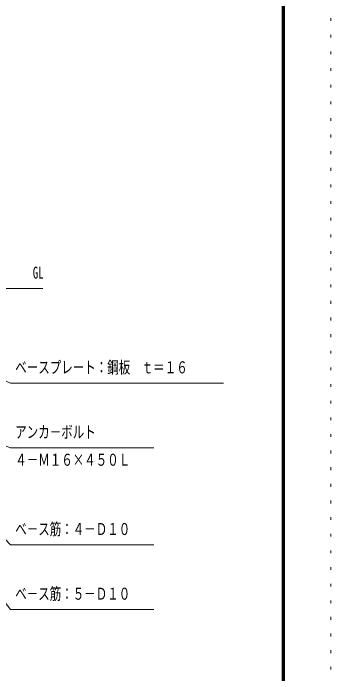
# Model space of a CAD drawing. Units: millimetres, scale not verified. Extents: x -25342 to 25343, y -10500 to 10500.
# Drawn here: x 21909 to 25343, y -3075 to 4074 of the extents above; entities that cross this region are included whole.
import ezdxf
from ezdxf.enums import TextEntityAlignment as Align

# ---------------------------------------------------------------- set-up
doc = ezdxf.new("R2010")
doc.units = ezdxf.units.MM
doc.header["$LTSCALE"] = 60
doc.linetypes.add('USER4', pattern=[3, 0.5, -2.5])
for name, color, linetype, lineweight in [('0-A_2-52DIM', 3, 'Continuous', 18), ('0-C_F-F1PAPER', 5, 'Continuous', 18), ('0-D_F-E_J_ADD', 5, 'USER4', 18)]:
    doc.layers.add(name, color=color, linetype=linetype, lineweight=lineweight)
doc.styles.add('ＭＳ ゴシック', font='')
doc.styles.get('ＭＳ ゴシック').set_extended_font_data('MS Gothic')

msp = doc.modelspace()

# ---------------------------------------------------------------- linework, layer by layer
at = {"layer": '0-A_2-52DIM'}
msp.add_line((21181.19, 1094.93), (22231.19, 1094.93), dxfattribs=at)
for points in [[(20417.26, 737.95), (21881.19, 69.93), (24181.19, 69.93)], [(23431.19, -630.07), (21881.19, -630.07), (20388.89, -76.73)], [(23431.19, -2380.07), (21881.19, -2380.07), (20357.32, -386.97)], [(20688.47, -411.39), (21881.19, -1680.07), (23431.19, -1680.07)]]:
    msp.add_lwpolyline(points, dxfattribs=at)
at = {"layer": '0-C_F-F1PAPER'}
for points in [[(24842.6, -10000), (-3857.4, -10000), (-3857.4, 10100), (24842.6, 10100)], [(24840.1, -9997.5), (-3854.9, -9997.5), (-3854.9, 10097.5), (24840.1, 10097.5)], [(24837.6, -9995), (-3852.4, -9995), (-3852.4, 10095), (24837.6, 10095)], [(24835.1, -9992.5), (24835.1, 10092.5), (-3849.9, 10092.5), (-3849.9, -9992.5)], [(24832.6, -9990), (-3847.4, -9990), (-3847.4, 10090), (24832.6, 10090)], [(24830.1, -9987.5), (24830.1, 10087.5), (-3844.9, 10087.5), (-3844.9, -9987.5)], [(24827.6, -9985), (-3842.4, -9985), (-3842.4, 10085), (24827.6, 10085)], [(24825.1, -9982.5), (24825.1, 10082.5), (-3839.9, 10082.5), (-3839.9, -9982.5)], [(24822.6, -9980), (24822.6, 10080), (-3837.4, 10080), (-3837.4, -9980)], [(24820.1, -9977.5), (24820.1, 10077.5), (-3834.9, 10077.5), (-3834.9, -9977.5)], [(24817.6, -9975), (-3832.4, -9975), (-3832.4, 10075), (24817.6, 10075)]]:
    msp.add_lwpolyline(points, close=True, dxfattribs=at)
at = {"layer": '0-D_F-E_J_ADD'}
msp.add_lwpolyline([(25342.6, -10500), (-4357.4, -10500), (-4357.4, 10500), (25342.6, 10500)], close=True, dxfattribs=at)

# ---------------------------------------------------------------- texts
at = {"layer": '0-A_2-52DIM', "color": 7, "style": 'ＭＳ ゴシック'}
for s, width, p in [('GL', 0.65, (22121.19, 1162.7)), ('ベースプレート：鋼板\u3000ｔ＝１６', 0.7, (21931.19, 137.69)), ('アンカ－ボルト', 0.7, (21931.19, -562.3)), ('４－Ｍ１６×４５０Ｌ', 0.7, (21931.19, -862.31)), ('ベ－ス筋：４－Ｄ１０', 0.7, (21931.19, -1612.31)), ('ベ－ス筋：５－Ｄ１０', 0.7, (21931.19, -2312.3))]:
    msp.add_text(s, height=130.2, dxfattribs=dict(at, width=width)).set_placement(p, align=Align.BOTTOM_LEFT)

doc.saveas('drawing.dxf')
